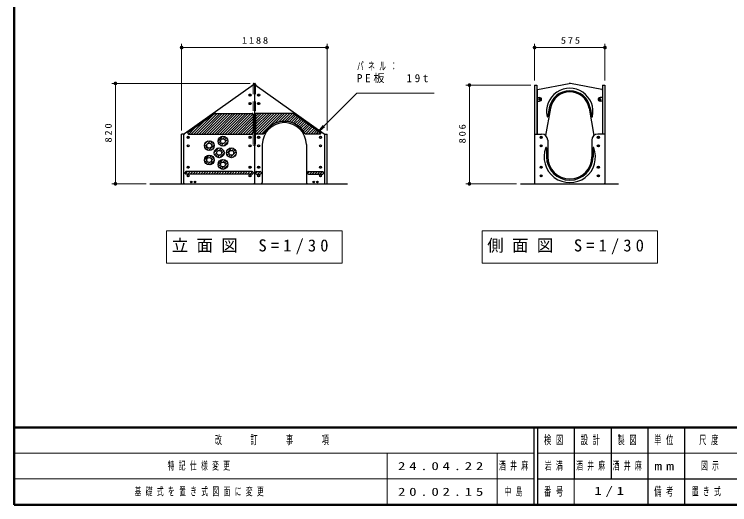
# Model space of a CAD drawing. Units: millimetres on the paper, with parts at other scales. Extents: x -385 to 0, y 0 to 267.
# Drawn here: x -385 to -190.2, y 0 to 133.5 of the extents above; entities that cross this region are included whole.
import ezdxf

# ---------------------------------------------------------------- set-up
doc = ezdxf.new("R2010")
doc.units = ezdxf.units.MM
doc.linetypes.add('USER1', pattern=[4.5, 2.5, -2])
doc.layers.add('LY_1', color=7, linetype='Continuous', lineweight=13)
doc.styles.add('ＭＳ ゴシック', font='')
doc.styles.get('ＭＳ ゴシック').set_extended_font_data('MS Gothic')

# ---------------------------------------------------------------- blocks, each defined once
blk = doc.blocks.new('filled_dot')
at = {"color": 0, "linetype": 'Continuous', "lineweight": -2, "const_width": 1.25}
blk.add_lwpolyline([(-0.625, 0, 1), (0.625, 0, 1)], format="xyb", close=True, dxfattribs=at)

msp = doc.modelspace()

# ---------------------------------------------------------------- linework, layer by layer
at = {"layer": 'LY_1', "lineweight": 50}
for p, q in [((-385, 267), (-385, 0)), ((-385, 21), (0, 21)), ((-385, 0), (0, 0))]:
    msp.add_line(p, q, dxfattribs=at)
at = {"layer": 'LY_1'}
for p, q in [((-339.43, 101.906), (-339.43, 125.459)), ((-299.83, 101.906), (-299.83, 125.459)), ((-243.311, 115.459), (-243.311, 125.459)), ((-224.145, 115.459), (-224.145, 125.459)), ((-339.43, 124.459), (-299.83, 124.459)), ((-243.311, 124.459), (-224.145, 124.459)), ((-320.78, 114.686), (-358.463, 114.686)), ((-357.463, 87.353), (-357.463, 114.686)), ((-244.311, 114.223), (-262.061, 114.223)), ((-261.061, 87.353), (-261.061, 114.223)), ((-291.688, 112.072), (-302.854, 100.906)), ((-291.688, 112.072), (-270.688, 112.072)), ((-241.961, 110.43), (-242.028, 110.391)), ((-242.028, 110.391), (-242.028, 110.314)), ((-242.028, 110.314), (-241.961, 110.276)), ((-241.895, 110.391), (-241.961, 110.43)), ((-241.961, 110.276), (-241.895, 110.314)), ((-241.895, 110.314), (-241.895, 110.391)), ((-225.561, 110.391), (-225.495, 110.43)), ((-225.561, 110.314), (-225.561, 110.391)), ((-225.495, 110.276), (-225.561, 110.314)), ((-224.861, 110.886), (-225.495, 110.886)), ((-225.495, 110.43), (-225.428, 110.391)), ((-225.428, 110.314), (-225.495, 110.276)), ((-224.861, 109.819), (-225.495, 109.819)), ((-225.428, 110.391), (-225.428, 110.314)), ((-336.086, 100.906), (-330.937, 106.055)), ((-335.379, 100.906), (-329.765, 106.519)), ((-334.672, 100.906), (-329.058, 106.519)), ((-333.965, 100.906), (-328.351, 106.519)), ((-333.258, 100.906), (-327.644, 106.519)), ((-332.551, 100.906), (-326.937, 106.519)), ((-331.844, 100.906), (-326.23, 106.519)), ((-331.137, 100.906), (-325.523, 106.519)), ((-330.429, 100.906), (-324.816, 106.519)), ((-329.722, 100.906), (-324.109, 106.519)), ((-329.015, 100.906), (-323.401, 106.519)), ((-328.308, 100.906), (-322.694, 106.519)), ((-327.601, 100.906), (-321.987, 106.519)), ((-326.894, 100.906), (-321.28, 106.519)), ((-326.187, 100.906), (-320.573, 106.519)), ((-325.48, 100.906), (-319.986, 106.399)), ((-324.773, 100.906), (-319.963, 105.715)), ((-319.297, 101.432), (-314.209, 106.519)), ((-319.297, 102.139), (-314.916, 106.519)), ((-319.297, 102.846), (-315.623, 106.519)), ((-319.297, 103.553), (-316.33, 106.519)), ((-319.297, 104.26), (-317.037, 106.519)), ((-319.297, 104.967), (-317.745, 106.519)), ((-319.297, 105.674), (-318.452, 106.519)), ((-319.268, 106.41), (-319.187, 106.491)), ((-319.113, 100.908), (-313.502, 106.519)), ((-318.409, 100.906), (-312.795, 106.519)), ((-317.702, 100.906), (-312.088, 106.519)), ((-314.141, 103.759), (-311.381, 106.519)), ((-313.039, 104.154), (-310.674, 106.519)), ((-312.173, 104.313), (-309.966, 106.519)), ((-311.426, 104.353), (-309.259, 106.519)), ((-310.758, 104.313), (-308.729, 106.342)), ((-310.15, 104.215), (-308.315, 106.049)), ((-309.589, 104.069), (-307.901, 105.757)), ((-309.068, 103.882), (-307.487, 105.464)), ((-336.793, 100.906), (-333.351, 104.348)), ((-324.065, 100.906), (-319.963, 105.008)), ((-323.358, 100.906), (-319.963, 104.301)), ((-322.651, 100.906), (-319.963, 103.594)), ((-308.583, 103.66), (-307.072, 105.171)), ((-308.131, 103.405), (-306.658, 104.878)), ((-307.709, 103.12), (-306.244, 104.585)), ((-307.316, 102.806), (-305.83, 104.292)), ((-306.951, 102.464), (-305.416, 103.999)), ((-306.614, 102.093), (-305.001, 103.706)), ((-306.306, 101.695), (-304.587, 103.413)), ((-337.501, 100.906), (-335.765, 102.641)), ((-321.944, 100.906), (-319.963, 102.887)), ((-321.237, 100.906), (-319.963, 102.179)), ((-320.53, 100.906), (-319.963, 101.472)), ((-306.026, 101.267), (-304.173, 103.121)), ((-305.681, 100.906), (-303.759, 102.828)), ((-304.974, 100.906), (-303.345, 102.535)), ((-304.266, 100.906), (-302.93, 102.242)), ((-303.559, 100.906), (-302.516, 101.949)), ((-302.854, 100.906), (-300.925, 103.204)), ((-302.854, 100.906), (-300.555, 102.834)), ((-302.852, 100.906), (-302.102, 101.656)), ((-302.145, 100.906), (-301.688, 101.363)), ((-329.516, 98.99), (-328.207, 100.299)), ((-328.167, 99.633), (-327.623, 100.176)), ((-327.684, 99.408), (-327.212, 99.88)), ((-327.525, 98.86), (-326.939, 99.446)), ((-333.202, 97.426), (-331.581, 99.047)), ((-333.183, 98.152), (-332.307, 99.028)), ((-332.972, 96.949), (-332.492, 97.429)), ((-332.075, 96.432), (-330.587, 97.92)), ((-331.584, 98.337), (-331.104, 98.817)), ((-331.27, 97.943), (-330.769, 98.445)), ((-329.393, 98.406), (-328.85, 98.95)), ((-329.097, 97.995), (-328.625, 98.467)), ((-328.663, 97.722), (-328.077, 98.308)), ((-328.038, 97.641), (-326.858, 98.82)), ((-332.6, 96.614), (-332.098, 97.116)), ((-331.114, 96.686), (-330.84, 96.959)), ((-330.546, 95.839), (-329.257, 97.129)), ((-330.429, 95.249), (-329.88, 95.798)), ((-329.216, 96.463), (-328.666, 97.012)), ((-329.089, 94.468), (-327.886, 95.671)), ((-328.723, 96.248), (-328.252, 96.719)), ((-328.552, 95.712), (-327.975, 96.289)), ((-327.205, 95.645), (-325.729, 97.121)), ((-327.027, 95.116), (-326.523, 95.62)), ((-326.886, 96.671), (-326.755, 96.802)), ((-326.221, 94.507), (-324.591, 96.137)), ((-325.704, 96.439), (-325.2, 96.943)), ((-325.304, 96.132), (-324.825, 96.611)), ((-333.243, 93.849), (-331.923, 95.17)), ((-333.116, 93.269), (-332.576, 93.809)), ((-331.883, 94.503), (-331.342, 95.043)), ((-331.751, 92.513), (-330.586, 93.678)), ((-331.406, 94.273), (-330.934, 94.745)), ((-331.254, 93.717), (-330.663, 94.308)), ((-330.137, 94.834), (-329.665, 95.306)), ((-329.707, 94.557), (-329.13, 95.135)), ((-329.517, 92.626), (-328.184, 93.959)), ((-328.144, 93.291), (-327.607, 93.828)), ((-327.673, 93.055), (-327.201, 93.527)), ((-326.695, 94.741), (-326.216, 95.22)), ((-325.505, 94.516), (-324.6, 95.421)), ((-332.818, 92.86), (-332.346, 93.332)), ((-332.382, 92.59), (-331.79, 93.181)), ((-329.386, 92.05), (-328.849, 92.587)), ((-329.085, 91.644), (-328.613, 92.116)), ((-328.646, 91.375), (-328.049, 91.973)), ((-328.011, 91.304), (-326.861, 92.453)), ((-327.53, 92.491), (-326.933, 93.089)), ((-338.426, 90.081), (-337.821, 90.686)), ((-337.78, 90.019), (-337.113, 90.686)), ((-337.073, 90.019), (-336.406, 90.686)), ((-336.366, 90.019), (-335.699, 90.686)), ((-335.659, 90.019), (-334.992, 90.686)), ((-334.952, 90.019), (-334.285, 90.686)), ((-334.245, 90.019), (-333.578, 90.686)), ((-333.537, 90.019), (-332.871, 90.686)), ((-332.83, 90.019), (-332.164, 90.686)), ((-332.123, 90.019), (-331.457, 90.686)), ((-331.416, 90.019), (-330.749, 90.686)), ((-330.709, 90.019), (-330.042, 90.686)), ((-330.002, 90.019), (-329.335, 90.686)), ((-329.295, 90.019), (-328.628, 90.686)), ((-328.588, 90.019), (-327.921, 90.686)), ((-327.881, 90.019), (-327.214, 90.686)), ((-327.174, 90.019), (-326.507, 90.686)), ((-326.466, 90.019), (-325.8, 90.686)), ((-325.759, 90.019), (-325.093, 90.686)), ((-325.052, 90.019), (-324.386, 90.686)), ((-324.345, 90.019), (-323.678, 90.686)), ((-323.638, 90.019), (-322.971, 90.686)), ((-322.931, 90.019), (-322.264, 90.686)), ((-322.224, 90.019), (-321.557, 90.686)), ((-321.517, 90.019), (-320.85, 90.686)), ((-320.81, 90.019), (-320.146, 90.683)), ((-320.076, 90.046), (-319.99, 90.132)), ((-319.274, 90.14), (-318.729, 90.686)), ((-318.688, 90.019), (-318.022, 90.686)), ((-317.978, 90.022), (-317.8, 90.201)), ((-305.115, 90.157), (-304.587, 90.686)), ((-304.546, 90.019), (-303.979, 90.586)), ((-303.979, 90.586), (-303.879, 90.686)), ((-303.839, 90.019), (-303.223, 90.635)), ((-303.223, 90.635), (-303.172, 90.686)), ((-303.132, 90.019), (-302.617, 90.534)), ((-302.617, 90.534), (-302.465, 90.686)), ((-302.425, 90.019), (-302.104, 90.341)), ((-302.104, 90.341), (-301.758, 90.686)), ((-301.718, 90.019), (-301.661, 90.076)), ((-301.661, 90.076), (-301.051, 90.686)), ((-301.011, 90.019), (-300.797, 90.233)), ((-336.874, 87.853), (-336.835, 87.919)), ((-336.835, 87.786), (-336.874, 87.853)), ((-336.835, 87.919), (-336.758, 87.919)), ((-336.758, 87.786), (-336.835, 87.786)), ((-336.758, 87.919), (-336.72, 87.853)), ((-336.72, 87.853), (-336.758, 87.786)), ((-335.874, 87.853), (-335.835, 87.919)), ((-335.835, 87.786), (-335.874, 87.853)), ((-335.835, 87.919), (-335.758, 87.919)), ((-335.758, 87.786), (-335.835, 87.786)), ((-335.758, 87.919), (-335.72, 87.853)), ((-335.72, 87.853), (-335.758, 87.786)), ((-303.54, 87.853), (-303.502, 87.919)), ((-303.502, 87.786), (-303.54, 87.853)), ((-303.502, 87.919), (-303.425, 87.919)), ((-303.425, 87.786), (-303.502, 87.786)), ((-303.425, 87.919), (-303.386, 87.853)), ((-303.386, 87.853), (-303.425, 87.786)), ((-302.54, 87.853), (-302.502, 87.919)), ((-302.502, 87.786), (-302.54, 87.853)), ((-302.502, 87.919), (-302.425, 87.919)), ((-302.425, 87.786), (-302.502, 87.786)), ((-302.425, 87.919), (-302.386, 87.853)), ((-302.386, 87.853), (-302.425, 87.786)), ((-349.081, 87.353), (-358.463, 87.353)), ((-248.241, 87.353), (-262.061, 87.353)), ((-343.53, 74.587), (-343.53, 65.787)), ((-295.73, 74.587), (-343.53, 74.587)), ((-295.73, 65.787), (-295.73, 74.587)), ((-257.628, 74.587), (-257.628, 65.787)), ((-209.828, 74.587), (-257.628, 74.587)), ((-209.828, 65.787), (-209.828, 74.587)), ((-343.53, 65.787), (-295.73, 65.787)), ((-257.628, 65.787), (-209.828, 65.787)), ((-385, 14), (-243.5, 14)), ((-283.5, 14), (-283.5, 0)), ((-253.5, 14), (-253.5, 0)), ((-242.5, 14), (-187.5, 14)), ((-385, 7), (-243.5, 7)), ((-232.5, 7), (-232.5, 0))]:
    msp.add_line(p, q, dxfattribs=at)
at = {"layer": 'LY_1', "lineweight": 25}
for p, q in [((-319.893, 114.273), (-338.656, 101.005)), ((-319.947, 114.519), (-319.947, 114.235)), ((-319.78, 114.686), (-319.48, 114.686)), ((-319.63, 114.137), (-319.63, 87.519)), ((-319.367, 114.273), (-300.604, 101.005)), ((-319.313, 114.519), (-319.313, 114.235)), ((-243.311, 114.223), (-243.311, 87.353)), ((-243.311, 114.223), (-242.678, 114.223)), ((-242.678, 114.223), (-242.678, 100.906)), ((-242.492, 113.045), (-233.914, 114.669)), ((-224.964, 113.045), (-233.542, 114.669)), ((-224.778, 114.223), (-224.778, 100.906)), ((-224.778, 114.223), (-224.145, 114.223)), ((-224.145, 114.223), (-224.145, 87.353)), ((-242.628, 112.881), (-242.628, 100.906)), ((-224.828, 112.881), (-224.828, 100.906)), ((-242.678, 110.853), (-241.961, 110.853)), ((-242.678, 109.853), (-241.961, 109.853)), ((-242.595, 110.886), (-241.961, 110.886)), ((-242.595, 109.819), (-241.961, 109.819)), ((-224.778, 110.853), (-225.495, 110.853)), ((-224.778, 109.853), (-225.495, 109.853)), ((-238.98, 107.946), (-240.295, 100.491)), ((-239.309, 108.003), (-239.717, 105.69)), ((-228.476, 107.946), (-227.161, 100.491)), ((-228.147, 108.003), (-227.739, 105.69)), ((-330.336, 106.48), (-337.663, 101.299)), ((-330.211, 106.519), (-320.18, 106.519)), ((-319.963, 106.303), (-319.963, 101.122)), ((-319.297, 106.303), (-319.297, 101.122)), ((-309.049, 106.519), (-319.08, 106.519)), ((-308.924, 106.48), (-301.597, 101.299)), ((-338.797, 100.906), (-339.43, 100.906)), ((-339.43, 87.353), (-339.43, 100.906)), ((-338.797, 87.519), (-338.797, 100.739)), ((-337.538, 100.906), (-320.18, 100.906)), ((-317.232, 100.906), (-319.08, 100.906)), ((-301.722, 100.906), (-305.695, 100.906)), ((-300.463, 100.906), (-299.83, 100.906)), ((-300.463, 87.519), (-300.463, 100.906)), ((-299.83, 87.353), (-299.83, 100.906)), ((-243.145, 100.906), (-241.395, 100.906)), ((-224.311, 100.906), (-226.061, 100.906)), ((-317.463, 98.019), (-317.463, 87.686)), ((-305.463, 98.019), (-305.463, 87.686)), ((-239.728, 99.239), (-239.728, 94.686)), ((-227.728, 99.239), (-227.728, 94.686)), ((-240.061, 97.163), (-240.061, 94.686)), ((-227.395, 97.163), (-227.395, 94.686)), ((-338.463, 90.186), (-338.463, 90.469)), ((-320.18, 90.019), (-338.297, 90.019)), ((-320.18, 90.686), (-338.247, 90.686)), ((-319.963, 90.469), (-319.963, 90.236)), ((-319.297, 90.469), (-319.297, 90.236)), ((-319.08, 90.686), (-318.013, 90.686)), ((-319.08, 90.019), (-318.013, 90.019)), ((-317.797, 90.469), (-317.797, 90.236)), ((-305.13, 90.469), (-305.13, 90.236)), ((-304.913, 90.686), (-301.013, 90.686)), ((-304.913, 90.019), (-300.963, 90.019)), ((-300.797, 90.186), (-300.797, 90.469)), ((-348.081, 87.353), (-294.231, 87.353)), ((-247.155, 87.353), (-220.469, 87.353)), ((-243.5, 21), (-243.5, 0)), ((-242.5, 21), (-242.5, 0)), ((-232.5, 21), (-232.5, 7)), ((-222.5, 21), (-222.5, 7)), ((-212.5, 21), (-212.5, 0)), ((-202.5, 21), (-202.5, 7)), ((-242.5, 7), (0, 7)), ((-202.5, 7), (-202.5, 0))]:
    msp.add_line(p, q, dxfattribs=at)
at = {"layer": 'LY_1', "linetype": 'USER1'}
for p, q in [((-319.947, 114.235), (-319.947, 98.019)), ((-319.313, 114.235), (-319.313, 98.019)), ((-319.78, 97.853), (-319.48, 97.853))]:
    msp.add_line(p, q, dxfattribs=at)
at = {"layer": 'LY_1', "lineweight": 25}
for centre, radius in [((-320.797, 111.519), 0.283), ((-318.463, 111.519), 0.283), ((-320.797, 109.186), 0.283), ((-318.463, 109.186), 0.283), ((-241.961, 110.353), 0.208), ((-241.961, 110.353), 0.175), ((-225.495, 110.353), 0.208), ((-225.495, 110.353), 0.175), ((-337.63, 100.019), 0.283), ((-328.183, 98.966), 1.333), ((-328.183, 98.966), 0.667), ((-320.797, 100.019), 0.283), ((-318.463, 100.019), 0.283), ((-301.63, 100.019), 0.283), ((-241.511, 100.019), 0.283), ((-241.511, 100.019), 0.158), ((-225.945, 100.019), 0.283), ((-225.945, 100.019), 0.158), ((-337.63, 97.686), 0.283), ((-331.91, 97.755), 1.333), ((-331.91, 97.755), 0.667), ((-320.797, 97.686), 0.283), ((-318.463, 97.686), 0.283), ((-301.63, 97.686), 0.283), ((-241.511, 97.686), 0.283), ((-241.511, 97.686), 0.158), ((-225.945, 97.686), 0.283), ((-225.945, 97.686), 0.158), ((-329.213, 95.796), 1.333), ((-329.213, 95.796), 0.667), ((-325.88, 95.796), 1.333), ((-325.88, 95.796), 0.667), ((-331.91, 93.837), 1.333), ((-331.91, 93.837), 0.667), ((-328.183, 92.626), 1.333), ((-337.63, 91.853), 0.283), ((-328.183, 92.626), 0.667), ((-320.797, 91.853), 0.283), ((-318.463, 91.853), 0.283), ((-301.63, 91.853), 0.283), ((-241.511, 91.853), 0.283), ((-241.511, 91.853), 0.158), ((-225.945, 91.853), 0.283), ((-225.945, 91.853), 0.158), ((-337.63, 89.519), 0.283), ((-320.797, 89.519), 0.283), ((-318.463, 89.519), 0.283), ((-301.63, 89.519), 0.283), ((-241.511, 89.519), 0.283), ((-241.511, 89.519), 0.158), ((-225.945, 89.519), 0.283), ((-225.945, 89.519), 0.158), ((-336.797, 87.853), 0.208), ((-336.797, 87.853), 0.175), ((-336.797, 87.853), 0.158), ((-335.797, 87.853), 0.208), ((-335.797, 87.853), 0.175), ((-335.797, 87.853), 0.158), ((-303.463, 87.853), 0.208), ((-303.463, 87.853), 0.175), ((-303.463, 87.853), 0.158), ((-302.463, 87.853), 0.208), ((-302.463, 87.853), 0.175), ((-302.463, 87.853), 0.158)]:
    msp.add_circle(centre, radius, dxfattribs=at)
at = {"layer": 'LY_1'}
for centre, radius in [((-320.797, 111.519), 0.217), ((-318.463, 111.519), 0.217), ((-320.797, 109.186), 0.217), ((-318.463, 109.186), 0.217), ((-241.961, 110.353), 0.158), ((-241.961, 110.353), 0.136), ((-241.961, 110.353), 0.077), ((-225.495, 110.353), 0.158), ((-225.495, 110.353), 0.136), ((-225.495, 110.353), 0.077), ((-337.63, 100.019), 0.217), ((-320.797, 100.019), 0.217), ((-318.463, 100.019), 0.217), ((-301.63, 100.019), 0.217), ((-241.511, 100.019), 0.217), ((-225.945, 100.019), 0.217), ((-337.63, 97.686), 0.217), ((-320.797, 97.686), 0.217), ((-318.463, 97.686), 0.217), ((-301.63, 97.686), 0.217), ((-241.511, 97.686), 0.217), ((-225.945, 97.686), 0.217), ((-337.63, 91.853), 0.217), ((-320.797, 91.853), 0.217), ((-318.463, 91.853), 0.217), ((-301.63, 91.853), 0.217), ((-241.511, 91.853), 0.217), ((-225.945, 91.853), 0.217), ((-337.63, 89.519), 0.217), ((-320.797, 89.519), 0.217), ((-318.463, 89.519), 0.217), ((-301.63, 89.519), 0.217), ((-241.511, 89.519), 0.217), ((-225.945, 89.519), 0.217), ((-336.797, 87.853), 0.136), ((-336.797, 87.853), 0.077), ((-335.797, 87.853), 0.136), ((-335.797, 87.853), 0.077), ((-303.463, 87.853), 0.136), ((-303.463, 87.853), 0.077), ((-302.463, 87.853), 0.136), ((-302.463, 87.853), 0.077)]:
    msp.add_circle(centre, radius, dxfattribs=at)
at = {"layer": 'LY_1', "lineweight": 25}
for centre, radius, start, end in [((-319.78, 114.519), 0.167, 90, 180), ((-319.797, 114.137), 0.167, 0, 125.26439), ((-319.463, 114.137), 0.167, 54.73561, 180), ((-319.48, 114.519), 0.167, 0, 90), ((-242.461, 112.881), 0.167, 100.71707, 180), ((-233.728, 107.019), 6.333, 347.84449, 192.15551), ((-233.728, 113.686), 1, 79.28293, 100.71707), ((-224.995, 112.881), 0.167, 0, 79.28293), ((-233.728, 107.019), 5.667, 10, 170), ((-233.728, 107.019), 5.333, 10, 170), ((-242.595, 110.919), 0.0333, 180, 270), ((-242.595, 109.786), 0.0333, 90, 180), ((-241.961, 110.353), 0.5, 270, 90), ((-225.495, 110.353), 0.5, 90, 270), ((-330.211, 106.303), 0.217, 90, 125.26439), ((-320.18, 106.303), 0.217, 0, 90), ((-319.08, 106.303), 0.217, 90, 180), ((-309.049, 106.303), 0.217, 54.73561, 90), ((-239.818, 105.708), 0.103, 192.15551, 350), ((-227.638, 105.708), 0.103, 190, 347.84449), ((-311.463, 98.019), 6, 0, 180), ((-311.463, 98.019), 6.333, 28.27618, 151.72382), ((-338.463, 100.733), 0.333, 125.26439, 180), ((-337.538, 101.122), 0.217, 125.26439, 270), ((-320.18, 101.122), 0.217, 270, 0), ((-319.08, 101.122), 0.217, 180, 270), ((-317.232, 101.122), 0.217, 270, 331.72382), ((-305.695, 101.122), 0.217, 208.27618, 270), ((-301.722, 101.122), 0.217, 270, 54.73561), ((-300.797, 100.733), 0.333, 0, 54.73561), ((-243.145, 100.739), 0.167, 90, 180), ((-241.395, 99.239), 1.667, 0, 90), ((-226.061, 99.239), 1.667, 90, 180), ((-224.311, 100.739), 0.167, 0, 90), ((-233.728, 94.686), 7, 158.95539, 21.04461), ((-240.165, 97.163), 0.103, 0, 158.95539), ((-227.291, 97.163), 0.103, 21.04461, 180), ((-233.728, 94.686), 6.333, 180, 0), ((-233.728, 94.686), 6, 180, 0), ((-338.247, 90.469), 0.217, 90, 180), ((-338.297, 90.186), 0.167, 180, 270), ((-320.18, 90.469), 0.217, 0, 90), ((-320.18, 90.236), 0.217, 270, 0), ((-319.08, 90.469), 0.217, 90, 180), ((-319.08, 90.236), 0.217, 180, 270), ((-318.013, 90.469), 0.217, 0, 90), ((-318.013, 90.236), 0.217, 270, 0), ((-304.913, 90.469), 0.217, 90, 180), ((-304.913, 90.236), 0.217, 180, 270), ((-301.013, 90.469), 0.217, 0, 90), ((-300.963, 90.186), 0.167, 270, 0), ((-317.797, 87.686), 0.333, 270, 0), ((-305.13, 87.686), 0.333, 180, 270), ((-338.63, 87.519), 0.167, 180, 270), ((-319.797, 87.519), 0.167, 270, 0), ((-319.463, 87.519), 0.167, 180, 270), ((-300.63, 87.519), 0.167, 270, 0), ((-243.145, 87.519), 0.167, 180, 270), ((-224.311, 87.519), 0.167, 270, 0)]:
    msp.add_arc(centre, radius, start, end, dxfattribs=at)
at = {"layer": 'LY_1'}
for centre, radius, start, end in [((-241.961, 110.353), 0.533, 270, 90), ((-225.495, 110.353), 0.533, 90, 270), ((-224.861, 110.919), 0.0333, 270, 0), ((-224.861, 109.786), 0.0333, 0, 90)]:
    msp.add_arc(centre, radius, start, end, dxfattribs=at)
at = {"layer": 'LY_1', "linetype": 'USER1'}
for centre, start, end in [((-319.78, 98.019), 180, 270), ((-319.48, 98.019), 270, 0)]:
    msp.add_arc(centre, 0.167, start, end, dxfattribs=at)

# ---------------------------------------------------------------- block references
at = {"layer": 'LY_1', "xscale": 0.4, "yscale": 0.4}
for p in [(-339.43, 124.459), (-243.311, 124.459)]:
    msp.add_blockref('filled_dot', p, dxfattribs=at)
for p, rotation in [((-299.83, 124.459), 180), ((-224.145, 124.459), 180), ((-357.463, 114.686), 270), ((-261.061, 114.223), 270), ((-357.463, 87.353), 90), ((-261.061, 87.353), 90)]:
    msp.add_blockref('filled_dot', p, dxfattribs=dict(at, rotation=rotation))

# ---------------------------------------------------------------- texts
at = {"layer": 'LY_1', "style": 'ＭＳ ゴシック'}
for s, insert, char_height, attachment_point in [('\\T1.33;\\W1.15;1188', (-319.209, 125.459), 1.833, 8), ('\\T1.33;\\W1.15;575', (-233.311, 125.459), 1.833, 8), ('\\T1.64;\\W0.6;パネル：', (-291.688, 120.522), 2.199, 1), ('\\T1.5;PE板\u300019t', (-291.688, 117.222), 2.199, 1), ('\\T1.5;立面図\\~S=1/30', (-342.13, 70.187), 3.299, 4), ('\\T1.5;側面図\\~S=1/30', (-256.228, 70.187), 3.299, 4), ('\\T1.64;\\W0.6;改\u3000\u3000訂\u3000\u3000事\u3000\u3000項', (-314.25, 17.5), 2.346, 5), ('\\T1.64;\\W0.6;検図', (-237.5, 17.5), 2.346, 5), ('\\T1.64;\\W0.6;設計', (-227.5, 17.5), 2.346, 5), ('\\T1.64;\\W0.6;製図', (-217.5, 17.5), 2.346, 5), ('\\T1.64;\\W0.6;単位', (-207.5, 17.5), 2.346, 5), ('\\T1.64;\\W0.6;尺度', (-195.25, 17.5), 2.346, 5), ('\\T1.64;\\W0.6;特記仕様変更', (-343.25, 10.5), 2.199, 4), ('\\T1.64;\\W0.6;酒井麻', (-253, 10.5), 2.199, 4), ('\\T1.64;\\W0.6;岩満', (-237.5, 10.5), 2.199, 5), ('\\T1.64;\\W0.6;酒井麻', (-232, 10.5), 2.199, 4), ('\\T1.64;\\W0.6;酒井麻', (-217.5, 10.5), 2.199, 5), ('\\T1.64;\\W0.6;図示', (-198, 10.5), 2.199, 4), ('\\T1.5;\\W1.35;24.04.22', (-280.5, 10.5), 2.199, 4), ('\\T1.5;\\W1.35;mm', (-207.5, 10.5), 2.346, 5), ('\\T1.64;\\W0.6;基礎式を置き式図面に変更', (-352.25, 3.5), 2.199, 4), ('\\T1.5;\\W1.35;20.02.15', (-280.5, 3.5), 2.199, 4), ('\\T1.64;\\W0.6;中島', (-251.5, 3.5), 2.199, 4), ('\\T1.64;\\W0.6;番号', (-237.5, 3.5), 2.346, 5), ('\\T1.5;\\W1.35;1/1', (-222.5, 3.5), 2.199, 5), ('\\T1.64;\\W0.6;備考', (-207.5, 3.5), 2.346, 5), ('\\T1.64;\\W0.6;置き式', (-200.5, 3.5), 2.199, 4)]:
    msp.add_mtext(s, dxfattribs=dict(at, insert=insert, char_height=char_height, attachment_point=attachment_point))
at = {"layer": 'LY_1', "char_height": 1.833, "attachment_point": 8, "rotation": 90, "style": 'ＭＳ ゴシック'}
for s, insert in [('\\T1.33;\\W1.15;820', (-358.463, 101.435)), ('\\T1.33;\\W1.15;806', (-262.061, 101.203))]:
    msp.add_mtext(s, dxfattribs=dict(at, insert=insert))

doc.saveas('drawing.dxf')
